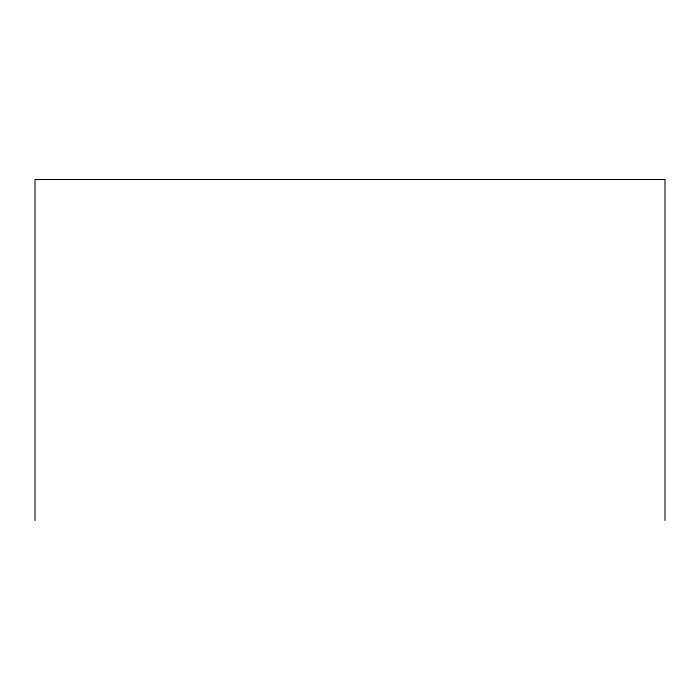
<?xml version="1.0" encoding="UTF-8"?>
<svg xmlns="http://www.w3.org/2000/svg" width="700" height="700" viewBox="0 0 700 700"><rect width="100%" height="100%" fill="white"/><g stroke="black" fill="none" stroke-linecap="round" stroke-linejoin="round"><path stroke-width="1.05" d="M665 520.503L665 179.498L35 179.498L35 520.503"/></g></svg>
